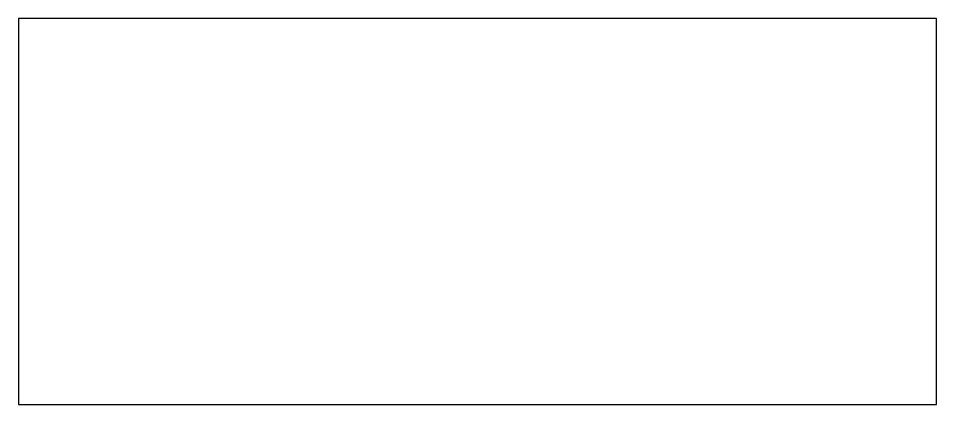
# Model space of a CAD drawing. Header units: millimetres. Extents: x 1241 to 3420, y 1166 to 2082.
import ezdxf

# ---------------------------------------------------------------- set-up
doc = ezdxf.new("R2010")
doc.units = ezdxf.units.MM

msp = doc.modelspace()

# ---------------------------------------------------------------- linework, layer by layer
msp.add_lwpolyline([(1240.9, 1165.9), (3420, 1165.9), (3420, 2081.9), (1240.9, 2081.9)], close=True)

doc.saveas('drawing.dxf')
